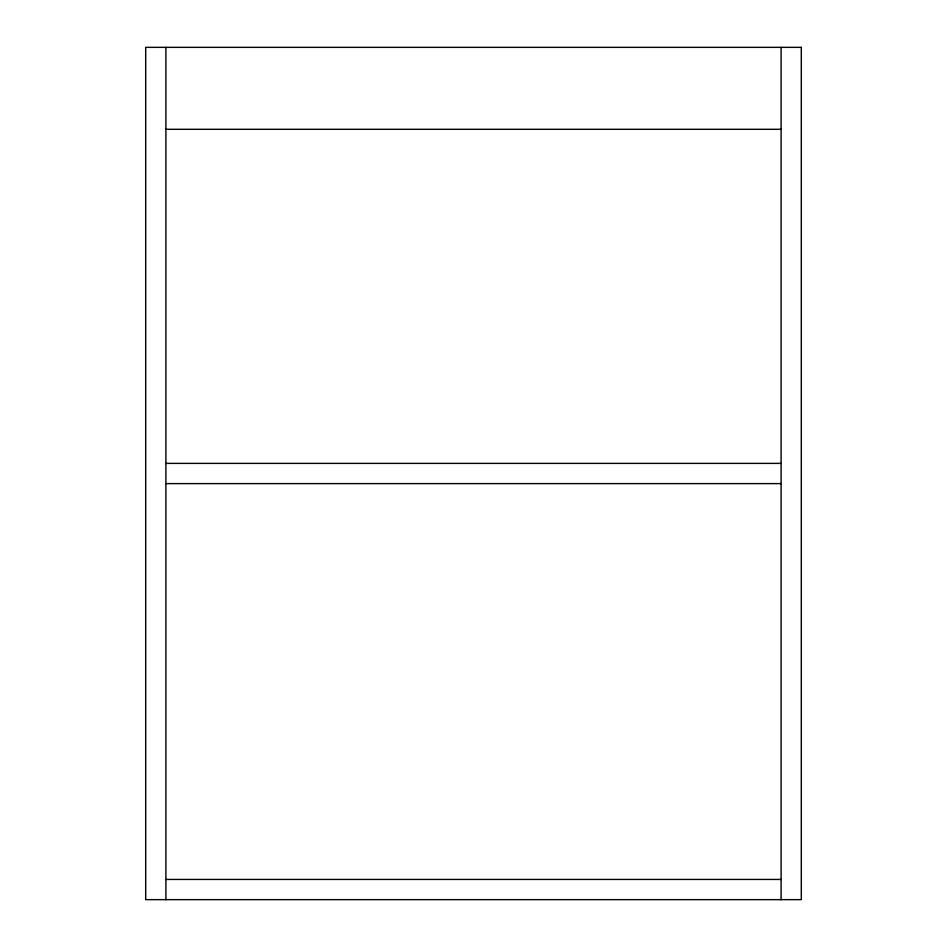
<?xml version="1.0" encoding="UTF-8"?>
<svg xmlns="http://www.w3.org/2000/svg" width="947" height="947" viewBox="0 0 947 947"><rect width="100%" height="100%" fill="white"/><g stroke="black" fill="none" stroke-linecap="round" stroke-linejoin="round"><path stroke-width="1.42" d="M165.903 129.301L781.097 129.301M165.903 463.391L781.097 463.391M165.903 483.609L781.097 483.609M165.903 879.432L781.097 879.432M781.097 47.35L781.097 899.65M165.903 47.35L165.903 899.65M801.304 47.35L145.696 47.35L145.696 899.65L801.304 899.65L801.304 47.35"/></g></svg>
